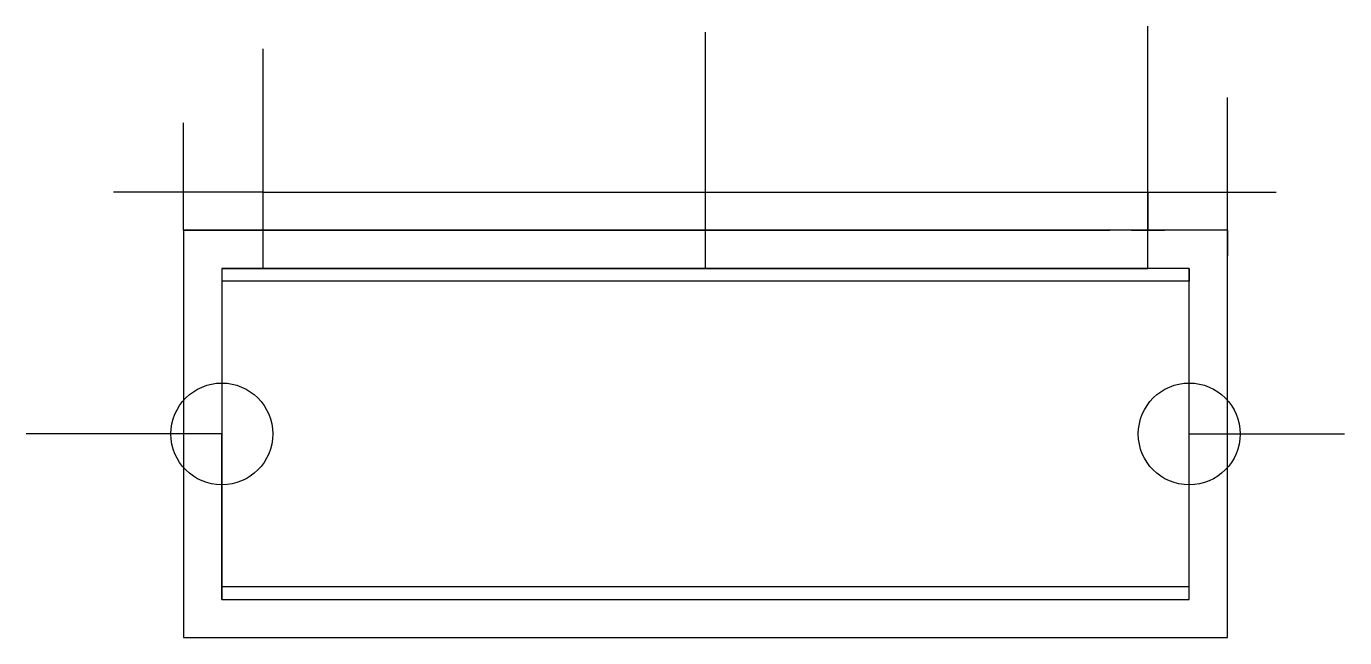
# Model space of a CAD drawing. Header units: millimetres. Extents: x -15 to 88, y -3 to 45.
import ezdxf

# ---------------------------------------------------------------- set-up
doc = ezdxf.new("R2010")
doc.units = ezdxf.units.MM
doc.layers.get('0').update_dxf_attribs({"true_color": 0xc2ced6})

msp = doc.modelspace()

# ---------------------------------------------------------------- linework, layer by layer
for p, q in [((38, 26), (38, 44.55)), ((72.76, 26), (72.76, 45.02)), ((3.24, 26), (3.24, 43.26)), ((79, 29), (79, 39.44)), ((-3, 29), (-3, 37.45)), ((3.24, 32), (-8.51, 32)), ((3.24, 29), (3.24, 32)), ((3.24, 32), (72.76, 32)), ((72.76, 32), (72.76, 29)), ((72.76, 32), (82.82, 32)), ((-3, 29, 2), (3.24, 29, 2)), ((3.24, 29, 2), (3.24, 29, 4.8)), ((3.24, 29, 2), (6.24, 29, 2)), ((72.76, 29, 2), (72.76, 29, 5.3)), ((79, 29, 2), (72.76, 29, 2)), ((0, 26), (38, 26)), ((38, 26), (3.24, 26)), ((38, 26), (72.76, 26)), ((76, 26), (76, 25)), ((76, 25), (0, 25)), ((0, 13), (-15.36, 13)), ((0, 0), (0, 13)), ((76, 0), (76, 13)), ((76, 13), (88.21, 13)), ((76, 1), (0, 1)), ((76, 0), (76, 1))]:
    msp.add_line(p, q)
at = {"extrusion": (0, -1, 0)}
for p, q in [((-3, 29, 8.6), (6.24, 29, 8.6)), ((6.24, 29, 8.6), (6.24, 29, 2)), ((72.76, 29, 2), (69.76, 29, 2)), ((79, 29, 8.6), (69.76, 29, 8.6)), ((69.76, 29, 8.6), (69.76, 29, 2))]:
    msp.add_line(p, q, dxfattribs=at)
at = {"extrusion": (1, 0, 0)}
for q in [(79, 29, 4), (79, 27, 2)]:
    msp.add_line((79, 29, 2), q, dxfattribs=at)
for points in [[(-3, -3), (79, -3), (79, 29), (-3, 29)], [(0, 0), (76, 0), (76, 26), (0, 26)]]:
    msp.add_lwpolyline(points, close=True)
at = {"extrusion": (0, -1, 0), "elevation": -29}
msp.add_lwpolyline([(6.24, 8.6), (69.76, 8.6), (69.76, 2), (6.24, 2)], close=True, dxfattribs=at)
at = {"extrusion": (0, 1, 0)}
msp.add_circle((-3.24, 4.8, 29), 1.3, dxfattribs=at)
at = {"extrusion": (0, -1, 0)}
msp.add_circle((72.76, 4.8, -29), 1.3, dxfattribs=at)
for centre in [(0, 13), (76, 13)]:
    msp.add_circle(centre, 4)

doc.saveas('drawing.dxf')
